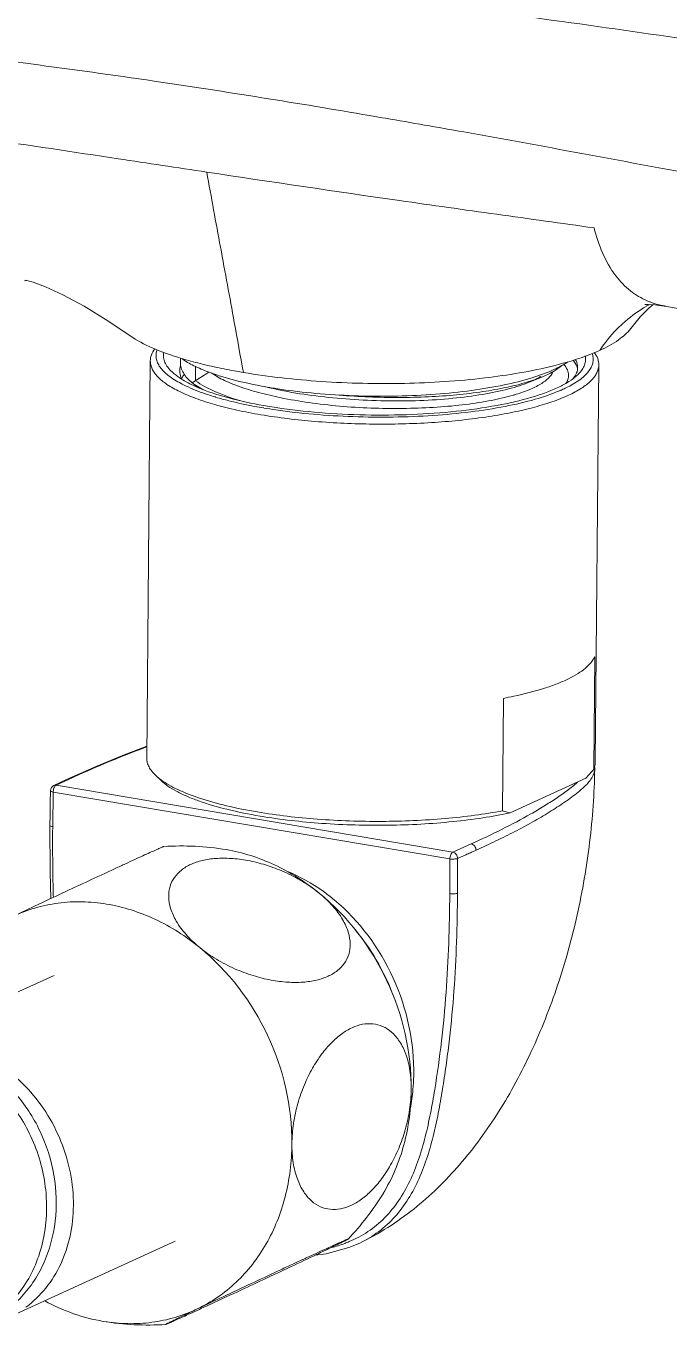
# Model space of a CAD drawing. Header units: millimetres. Extents: x 1334 to 1928, y -1757 to -1337.
# Drawn here: x 1862.23 to 1879.29, y -1455.99 to -1421.54 of the extents above; entities that cross this region are included whole.
import ezdxf

# ---------------------------------------------------------------- set-up
doc = ezdxf.new("R2010")
doc.units = ezdxf.units.MM
doc.header["$LTSCALE"] = 0.1
doc.layers.get('0').update_dxf_attribs({"lineweight": 13})

msp = doc.modelspace()

# ---------------------------------------------------------------- linework, layer by layer
at = {"color": 7, "linetype": 'Continuous'}
for p, q in [((1871.341, -1423.914), (1871.678, -1423.972)), ((1871.678, -1423.972), (1871.764, -1423.987)), ((1862.228, -1428.285), (1862.19, -1428.302)), ((1878.855, -1428.932), (1878.747, -1429.022)), ((1879.222, -1428.975), (1879.222, -1428.975)), ((1865.525, -1430.421), (1865.431, -1440.955)), ((1866.324, -1430.472), (1866.325, -1430.348)), ((1866.727, -1430.565), (1866.723, -1430.947)), ((1877.424, -1430.527), (1877.33, -1441.061)), ((1866.635, -1431.004), (1867.08, -1430.717)), ((1875.912, -1430.85), (1875.575, -1430.988)), ((1866.634, -1431.001), (1866.632, -1430.999)), ((1877.289, -1441.249), (1877.315, -1438.267)), ((1874.896, -1439.37), (1874.869, -1442.352)), ((1877.309, -1441.156), (1877.316, -1441.243)), ((1877.316, -1441.243), (1877.317, -1441.234)), ((1877.317, -1441.234), (1877.316, -1441.243)), ((1877.316, -1441.243), (1877.316, -1441.25)), ((1877.316, -1441.252), (1877.316, -1441.248)), ((1863.027, -1441.675), (1863.449, -1441.478)), ((1863.441, -1441.461), (1863.44, -1441.461)), ((1863.449, -1441.478), (1863.505, -1441.453)), ((1865.814, -1441.552), (1865.671, -1441.418)), ((1875.072, -1442.403), (1877.083, -1441.486)), ((1862.875, -1441.817), (1862.875, -1441.816)), ((1862.935, -1442.772), (1862.949, -1441.854)), ((1873.472, -1443.628), (1862.949, -1441.854)), ((1862.962, -1441.683), (1862.961, -1441.684)), ((1862.992, -1441.705), (1862.982, -1441.723)), ((1863.027, -1441.675), (1873.55, -1443.449)), ((1874.04, -1443.23), (1873.55, -1443.449)), ((1873.472, -1443.628), (1873.47, -1444.548)), ((1862.97, -1446.717), (1858.536, -1448.738)), ((1866.185, -1453.768), (1861.751, -1455.79)), ((1871.081, -1453.814), (1871.083, -1453.813)), ((1870.19, -1454.102), (1869.895, -1454.137)), ((1869.936, -1454.118), (1869.943, -1454.114))]:
    msp.add_line(p, q, dxfattribs=at)
for points in [[(1864.989, -1429.754), (1864.401, -1429.356), (1863.77, -1428.967), (1863.208, -1428.665), (1862.748, -1428.455), (1862.419, -1428.337), (1862.214, -1428.284)], [(1878.747, -1429.022), (1878.522, -1429.252), (1878.271, -1429.563)], [(1879.222, -1428.975), (1878.911, -1428.935), (1878.738, -1428.926), (1878.658, -1428.927), (1878.645, -1428.929)], [(1881.859, -1429.431), (1881.337, -1429.338), (1879.222, -1428.975)], [(1863.441, -1441.461), (1864.11, -1441.164), (1864.785, -1440.886), (1865.434, -1440.641)], [(1862.961, -1441.684), (1863.129, -1441.605), (1863.303, -1441.524), (1863.44, -1441.462)], [(1862.861, -1442.736), (1862.864, -1442.476), (1862.87, -1442.142), (1862.876, -1441.817)], [(1862.886, -1444.678), (1862.864, -1443.992), (1862.861, -1442.735)], [(1871.081, -1453.815), (1870.793, -1453.936), (1870.19, -1454.102)]]:
    msp.add_lwpolyline(points, dxfattribs=at)
for centre, radius, start, end in [((1839.246, -1601.042), 179.984, 81.57218, 83.67335), ((1829.771, -1665.922), 245.552, 80.2533, 81.60393), ((1879.536, -1426.903), 2.094, 246.7091, 249.0686), ((1880.509, -1432.111), 3.631, 120.2463, 130.9318), ((1880.462, -1432.037), 3.544, 118.85, 120.196), ((1880.459, -1432.031), 3.537, 118.6256, 118.8495), ((1880.629, -1432.248), 3.813, 130.9452, 146.4586), ((1870.117, -1417.317), 13.575, 256.7988, 257.965), ((1876.291, -1430.803), 0.331, 350.697, 359.4638), ((1876.448, -1430.586), 0.416, 341.4057, 343.4861), ((1876.101, -1429.993), 1.103, 312.1629, 315.589), ((1867.852, -1429.287), 2.105, 234.6652, 236.8203), ((1867.324, -1430.811), 0.618, 208.2747, 210.5545), ((1870.77, -1422.41), 8.969, 255.7133, 256.5747), ((1870.981, -1421.498), 9.904, 256.6088, 258.8763), ((1870.979, -1417.569), 13.75, 260.429, 261.1283), ((1871.108, -1416.746), 14.583, 261.1257, 261.9631), ((1874.799, -1427.486), 4.05, 293.0473, 293.4708), ((1874.97, -1427.874), 3.627, 293.4307, 295.5302), ((1875.16, -1428.27), 3.187, 295.5249, 296.9984), ((1876.128, -1430.731), 0.51, 325.7071, 328.3042), ((1869.476, -1423.922), 7.782, 253.3499, 253.4927), ((1869.776, -1422.876), 8.871, 253.554, 255.8365), ((1870.984, -1417.708), 14.112, 260.4303, 261.366), ((1873.691, -1426.313), 5.226, 286.3981, 286.5738), ((1871.03, -1416.864), 15.015, 260.4427, 261.6774), ((1872.733, -1427.937), 11.635, 280.7108, 282.0798), ((1872.251, -1437.096), 6.529, 317.738, 320.4947), ((1876.789, -1441.03), 0.545, 336.3422, 338.6081), ((1876.932, -1441.227), 0.385, 350.9462, 356.2866), ((1876.948, -1441.228), 0.369, 356.8804, 357.6479), ((1863.025, -1441.819), 0.15, 115.0503, 178.7709), ((1863.008, -1441.785), 0.111, 111.8578, 114.3168), ((1866.359, -1450.442), 7.158, 80.505, 93.813), ((1867.071, -1449.273), 5.443, 355.0277, 358.8349), ((1867.282, -1449.292), 5.231, 349.5482, 355.0368), ((1865.604, -1448.774), 7.146, 316.3227, 328.5299), ((1865.457, -1448.83), 7.158, 260.505, 273.813)]:
    msp.add_arc(centre, radius, start, end, dxfattribs=at)
for points, knots in [([(1881.36, -1422.145), (1878.873, -1421.747), (1873.921, -1421.067), (1867.712, -1420.311), (1862.73, -1419.638), (1859.558, -1419.156), (1856.974, -1418.719), (1854.342, -1418.242), (1852.362, -1417.873), (1851.036, -1417.652)], [0, 0, 0, 0, 0.246458, 0.488957, 0.612075, 0.73826, 0.802928, 0.868475, 1, 1, 1, 1]), ([(1867.021, -1425.416), (1866.237, -1425.298), (1863.085, -1424.82), (1859.931, -1424.346), (1857.554, -1424.041)], [0, 0, 0, 0, 0.248473, 1, 1, 1, 1]), ([(1871.764, -1423.987), (1872.457, -1424.106), (1875.237, -1424.594), (1878.012, -1425.111), (1880.094, -1425.505)], [0, 0, 0, 0, 0.249019, 1, 1, 1, 1]), ([(1877.298, -1426.893), (1876.867, -1426.834), (1876.006, -1426.712), (1874.286, -1426.474), (1871.289, -1426.053), (1868.726, -1425.673), (1867.021, -1425.416)], [0, 0, 0, 0, 0.125638, 0.251255, 0.501899, 1, 1, 1, 1]), ([(1867.994, -1430.728), (1867.914, -1430.285), (1867.715, -1429.178), (1867.386, -1427.408), (1867.143, -1426.08), (1867.021, -1425.416)], [0, 0, 0, 0, 0.249829, 0.624946, 1, 1, 1, 1]), ([(1878.709, -1428.826), (1878.552, -1428.759), (1878.24, -1428.574), (1877.662, -1427.975), (1877.414, -1427.343), (1877.298, -1426.893)], [0, 0, 0, 0, 0.206711, 0.435169, 1, 1, 1, 1]), ([(1878.271, -1429.563), (1878.184, -1429.68), (1877.923, -1429.904), (1877.624, -1430.062), (1877.451, -1430.141)], [0, 0, 0, 0, 0.434, 1, 1, 1, 1]), ([(1866.355, -1430.357), (1866.088, -1430.277), (1865.617, -1430.112), (1865.169, -1429.881), (1864.989, -1429.754)], [0, 0, 0, 0, 0.557502, 1, 1, 1, 1]), ([(1865.525, -1430.421), (1865.525, -1430.367), (1865.548, -1430.252), (1865.607, -1430.152), (1865.643, -1430.104)], [0, 0, 0, 0, 0.473903, 1, 1, 1, 1]), ([(1866.339, -1431.022), (1866.221, -1430.96), (1866.059, -1430.862), (1865.88, -1430.705), (1865.782, -1430.592), (1865.714, -1430.476), (1865.677, -1430.358), (1865.673, -1430.239), (1865.691, -1430.163), (1865.704, -1430.126)], [0, 0, 0, 0, 0.332492, 0.472037, 0.595446, 0.705303, 0.805612, 0.901781, 1, 1, 1, 1]), ([(1865.884, -1430.204), (1865.875, -1430.246), (1865.872, -1430.335), (1865.91, -1430.468), (1865.988, -1430.598), (1866.061, -1430.677), (1866.102, -1430.715)], [0, 0, 0, 0, 0.222236, 0.452325, 0.707492, 1, 1, 1, 1]), ([(1877.451, -1430.141), (1877.364, -1430.181), (1876.968, -1430.346), (1876.555, -1430.468), (1876.231, -1430.549)], [0, 0, 0, 0, 0.221948, 1, 1, 1, 1]), ([(1877.247, -1430.221), (1877.26, -1430.258), (1877.279, -1430.335), (1877.274, -1430.454), (1877.237, -1430.572), (1877.168, -1430.687), (1877.069, -1430.799), (1876.888, -1430.954), (1876.725, -1431.05), (1876.607, -1431.11)], [0, 0, 0, 0, 0.098929, 0.195407, 0.295699, 0.405352, 0.528474, 0.667764, 1, 1, 1, 1]), ([(1877.303, -1430.197), (1877.341, -1430.247), (1877.402, -1430.351), (1877.425, -1430.471), (1877.424, -1430.527)], [0, 0, 0, 0, 0.527752, 1, 1, 1, 1]), ([(1868.459, -1431.849), (1868.245, -1431.813), (1867.836, -1431.734), (1867.259, -1431.592), (1866.753, -1431.43), (1866.325, -1431.254), (1865.982, -1431.065), (1865.759, -1430.89), (1865.635, -1430.743), (1865.571, -1430.637), (1865.533, -1430.53), (1865.524, -1430.457), (1865.525, -1430.421)], [0, 0, 0, 0, 0.190304, 0.364326, 0.519724, 0.654776, 0.768555, 0.861441, 0.900858, 0.936366, 0.968968, 1, 1, 1, 1]), ([(1866.328, -1430.545), (1866.309, -1430.603), (1866.293, -1430.731), (1866.335, -1430.853), (1866.365, -1430.909)], [0, 0, 0, 0, 0.489702, 1, 1, 1, 1]), ([(1866.632, -1430.999), (1866.584, -1430.96), (1866.499, -1430.88), (1866.399, -1430.748), (1866.337, -1430.611), (1866.324, -1430.517), (1866.324, -1430.472)], [0, 0, 0, 0, 0.295391, 0.554349, 0.785221, 1, 1, 1, 1]), ([(1867.016, -1430.533), (1866.959, -1430.52), (1866.737, -1430.466), (1866.517, -1430.406), (1866.355, -1430.357)], [0, 0, 0, 0, 0.259781, 1, 1, 1, 1]), ([(1866.359, -1430.362), (1866.459, -1430.433), (1866.695, -1430.566), (1866.944, -1430.67), (1867.082, -1430.722)], [0, 0, 0, 0, 0.454967, 1, 1, 1, 1]), ([(1867.994, -1430.728), (1867.933, -1430.718), (1867.697, -1430.677), (1867.461, -1430.631), (1867.286, -1430.594)], [0, 0, 0, 0, 0.256057, 1, 1, 1, 1]), ([(1876.231, -1430.549), (1875.629, -1430.699), (1874.31, -1430.916), (1872.241, -1431.048), (1870.098, -1431), (1868.676, -1430.843), (1867.994, -1430.728)], [0, 0, 0, 0, 0.224673, 0.48275, 0.749632, 1, 1, 1, 1]), ([(1877.424, -1430.527), (1877.424, -1430.563), (1877.414, -1430.636), (1877.373, -1430.744), (1877.306, -1430.849), (1877.177, -1430.995), (1876.948, -1431.167), (1876.597, -1431.351), (1876.16, -1431.521), (1875.643, -1431.673), (1875.056, -1431.806), (1874.164, -1431.958), (1872.95, -1432.078), (1871.436, -1432.115), (1869.925, -1432.047), (1868.934, -1431.929), (1868.459, -1431.849)], [0, 0, 0, 0, 0.011341, 0.023264, 0.036264, 0.05071, 0.084794, 0.126582, 0.176198, 0.233289, 0.297197, 0.367055, 0.520367, 0.683842, 0.847155, 1, 1, 1, 1]), ([(1876.442, -1430.541), (1876.374, -1430.603), (1876.203, -1430.719), (1876.017, -1430.807), (1875.912, -1430.85)], [0, 0, 0, 0, 0.446653, 1, 1, 1, 1]), ([(1876.249, -1430.644), (1876.282, -1430.628), (1876.402, -1430.57), (1876.518, -1430.503), (1876.598, -1430.448)], [0, 0, 0, 0, 0.270191, 1, 1, 1, 1]), ([(1876.622, -1430.806), (1876.622, -1430.756), (1876.596, -1430.647), (1876.532, -1430.557), (1876.493, -1430.514)], [0, 0, 0, 0, 0.462699, 1, 1, 1, 1]), ([(1876.738, -1430.404), (1876.752, -1430.419), (1876.799, -1430.477), (1876.836, -1430.545), (1876.852, -1430.598)], [0, 0, 0, 0, 0.271448, 1, 1, 1, 1]), ([(1876.847, -1430.704), (1876.862, -1430.653), (1876.871, -1430.539), (1876.829, -1430.433), (1876.801, -1430.384)], [0, 0, 0, 0, 0.485717, 1, 1, 1, 1]), ([(1876.889, -1430.765), (1876.925, -1430.729), (1876.987, -1430.655), (1877.052, -1430.533), (1877.08, -1430.408), (1877.074, -1430.325), (1877.066, -1430.285)], [0, 0, 0, 0, 0.28588, 0.538842, 0.771392, 1, 1, 1, 1]), ([(1866.102, -1430.715), (1866.169, -1430.778), (1866.331, -1430.899), (1866.507, -1430.996), (1866.606, -1431.044)], [0, 0, 0, 0, 0.455708, 1, 1, 1, 1]), ([(1866.421, -1430.779), (1866.414, -1430.788), (1866.391, -1430.824), (1866.372, -1430.861), (1866.359, -1430.89)], [0, 0, 0, 0, 0.259624, 1, 1, 1, 1]), ([(1866.723, -1430.947), (1866.8, -1431.003), (1866.974, -1431.11), (1867.391, -1431.311), (1867.741, -1431.429), (1867.989, -1431.5)], [0, 0, 0, 0, 0.205631, 0.44152, 1, 1, 1, 1]), ([(1867.082, -1430.722), (1867.322, -1430.811), (1867.855, -1430.968), (1868.398, -1431.078), (1868.693, -1431.128)], [0, 0, 0, 0, 0.461536, 1, 1, 1, 1]), ([(1869.069, -1431.414), (1868.867, -1431.374), (1868.486, -1431.289), (1867.957, -1431.134), (1867.51, -1430.957), (1867.251, -1430.816), (1867.14, -1430.74)], [0, 0, 0, 0, 0.30057, 0.570077, 0.804126, 1, 1, 1, 1]), ([(1868.866, -1431.66), (1869.246, -1431.718), (1870.034, -1431.807), (1871.236, -1431.867), (1872.449, -1431.855), (1873.615, -1431.773), (1874.679, -1431.624), (1875.474, -1431.444), (1876.017, -1431.267), (1876.348, -1431.129), (1876.622, -1430.982), (1876.777, -1430.869), (1876.842, -1430.811)], [0, 0, 0, 0, 0.141555, 0.29104, 0.441788, 0.58704, 0.720372, 0.836129, 0.886015, 0.93003, 0.967994, 1, 1, 1, 1]), ([(1869.069, -1431.186), (1869.39, -1431.231), (1870.05, -1431.303), (1871.056, -1431.358), (1872.077, -1431.362), (1873.077, -1431.315), (1874.021, -1431.218), (1874.877, -1431.076), (1875.615, -1430.893), (1876.057, -1430.733), (1876.249, -1430.644)], [0, 0, 0, 0, 0.133658, 0.273697, 0.415594, 0.554729, 0.686603, 0.807043, 0.912433, 1, 1, 1, 1]), ([(1875.912, -1430.85), (1875.763, -1430.911), (1875.429, -1431.021), (1874.878, -1431.15), (1874.246, -1431.256), (1873.548, -1431.335), (1872.8, -1431.384), (1872.021, -1431.398), (1871.229, -1431.378), (1870.699, -1431.344), (1870.435, -1431.321)], [0, 0, 0, 0, 0.087336, 0.190137, 0.306624, 0.434405, 0.570689, 0.712474, 0.856646, 1, 1, 1, 1]), ([(1876.204, -1430.707), (1876.181, -1430.77), (1876.113, -1430.861), (1875.994, -1430.962), (1875.825, -1431.074), (1875.553, -1431.201), (1875.315, -1431.282), (1875.182, -1431.322)], [0, 0, 0, 0, 0.165781, 0.267072, 0.38282, 0.660408, 1, 1, 1, 1]), ([(1875.898, -1430.826), (1875.875, -1430.84), (1875.771, -1430.902), (1875.661, -1430.953), (1875.575, -1430.988)], [0, 0, 0, 0, 0.227962, 1, 1, 1, 1]), ([(1876.562, -1430.999), (1876.569, -1430.987), (1876.594, -1430.943), (1876.611, -1430.894), (1876.617, -1430.857)], [0, 0, 0, 0, 0.263796, 1, 1, 1, 1]), ([(1876.812, -1430.785), (1876.807, -1430.795), (1876.783, -1430.835), (1876.755, -1430.873), (1876.732, -1430.9)], [0, 0, 0, 0, 0.238643, 1, 1, 1, 1]), ([(1876.842, -1430.718), (1876.84, -1430.724), (1876.831, -1430.747), (1876.821, -1430.769), (1876.812, -1430.785)], [0, 0, 0, 0, 0.244755, 1, 1, 1, 1]), ([(1866.525, -1431.113), (1866.509, -1431.106), (1866.446, -1431.077), (1866.384, -1431.046), (1866.339, -1431.022)], [0, 0, 0, 0, 0.258063, 1, 1, 1, 1]), ([(1867.246, -1431.378), (1867.18, -1431.358), (1866.935, -1431.281), (1866.695, -1431.191), (1866.525, -1431.113)], [0, 0, 0, 0, 0.270551, 1, 1, 1, 1]), ([(1866.606, -1431.044), (1866.634, -1431.058), (1866.757, -1431.116), (1866.882, -1431.167), (1866.979, -1431.204)], [0, 0, 0, 0, 0.236191, 1, 1, 1, 1]), ([(1866.855, -1431.155), (1866.841, -1431.146), (1866.787, -1431.113), (1866.734, -1431.077), (1866.697, -1431.049)], [0, 0, 0, 0, 0.260136, 1, 1, 1, 1]), ([(1866.942, -1431.189), (1866.92, -1431.178), (1866.838, -1431.134), (1866.758, -1431.087), (1866.7, -1431.049)], [0, 0, 0, 0, 0.26235, 1, 1, 1, 1]), ([(1866.979, -1431.204), (1867.226, -1431.296), (1867.774, -1431.459), (1868.334, -1431.573), (1868.638, -1431.624)], [0, 0, 0, 0, 0.460817, 1, 1, 1, 1]), ([(1876.385, -1431.213), (1876.173, -1431.303), (1875.696, -1431.463), (1874.905, -1431.645), (1873.999, -1431.785), (1873.009, -1431.878), (1871.966, -1431.92), (1870.907, -1431.909), (1869.867, -1431.846), (1869.187, -1431.769), (1868.856, -1431.72)], [0, 0, 0, 0, 0.090494, 0.197891, 0.319356, 0.451317, 0.589721, 0.730231, 0.868427, 1, 1, 1, 1]), ([(1875.575, -1430.988), (1875.491, -1431.023), (1875.31, -1431.087), (1874.902, -1431.204), (1874.311, -1431.323), (1873.525, -1431.424), (1872.66, -1431.482), (1871.75, -1431.489), (1870.829, -1431.448), (1869.933, -1431.362), (1869.351, -1431.272), (1869.071, -1431.217)], [0, 0, 0, 0, 0.041301, 0.087584, 0.193931, 0.315887, 0.449253, 0.58932, 0.731147, 0.86966, 1, 1, 1, 1]), ([(1868.537, -1431.67), (1868.455, -1431.656), (1868.143, -1431.601), (1867.833, -1431.534), (1867.606, -1431.477)], [0, 0, 0, 0, 0.26173, 1, 1, 1, 1]), ([(1875.166, -1431.326), (1874.974, -1431.383), (1874.552, -1431.482), (1873.873, -1431.587), (1873.12, -1431.655), (1872.314, -1431.687), (1871.483, -1431.683), (1870.651, -1431.637), (1869.845, -1431.549), (1869.321, -1431.464), (1869.069, -1431.414)], [0, 0, 0, 0, 0.098184, 0.210922, 0.335217, 0.467613, 0.604256, 0.741145, 0.874329, 1, 1, 1, 1]), ([(1875.168, -1439.315), (1875.441, -1439.256), (1875.831, -1439.158), (1876.312, -1438.99), (1876.611, -1438.861), (1876.864, -1438.724), (1877.114, -1438.548), (1877.263, -1438.385), (1877.315, -1438.267)], [0, 0, 0, 0, 0.342169, 0.491096, 0.62415, 0.74096, 0.841747, 1, 1, 1, 1]), ([(1863.505, -1441.453), (1863.811, -1441.313), (1864.446, -1441.034), (1865.092, -1440.781), (1865.428, -1440.658)], [0, 0, 0, 0, 0.484807, 1, 1, 1, 1]), ([(1865.431, -1440.955), (1865.43, -1440.994), (1865.441, -1441.076), (1865.488, -1441.194), (1865.566, -1441.311), (1865.633, -1441.382), (1865.671, -1441.418)], [0, 0, 0, 0, 0.219611, 0.452608, 0.710122, 1, 1, 1, 1]), ([(1877.316, -1441.25), (1877.305, -1441.897), (1877.212, -1443.194), (1876.882, -1445.113), (1876.367, -1446.974), (1875.676, -1448.728), (1874.815, -1450.333), (1873.779, -1451.755), (1872.551, -1452.956), (1871.591, -1453.569), (1871.083, -1453.813)], [0, 0, 0, 0, 0.132244, 0.265556, 0.397638, 0.526393, 0.650397, 0.769366, 0.884716, 1, 1, 1, 1]), ([(1874.168, -1443.396), (1874.344, -1443.316), (1874.689, -1443.155), (1875.191, -1442.908), (1875.663, -1442.655), (1876.103, -1442.397), (1876.445, -1442.174), (1876.699, -1441.994), (1876.875, -1441.86), (1877.033, -1441.724), (1877.2, -1441.551), (1877.295, -1441.394), (1877.312, -1441.287)], [0, 0, 0, 0, 0.150691, 0.296369, 0.435854, 0.568344, 0.693595, 0.753472, 0.811188, 0.865607, 0.915603, 1, 1, 1, 1]), ([(1877.297, -1441.229), (1877.302, -1441.215), (1877.321, -1441.161), (1877.33, -1441.104), (1877.33, -1441.061)], [0, 0, 0, 0, 0.257392, 1, 1, 1, 1]), ([(1863.505, -1441.453), (1863.499, -1441.452), (1863.478, -1441.45), (1863.456, -1441.454), (1863.441, -1441.461)], [0, 0, 0, 0, 0.243364, 1, 1, 1, 1]), ([(1865.671, -1441.418), (1865.682, -1441.428), (1865.729, -1441.471), (1865.779, -1441.51), (1865.818, -1441.538)], [0, 0, 0, 0, 0.238122, 1, 1, 1, 1]), ([(1865.814, -1441.552), (1865.869, -1441.604), (1865.999, -1441.705), (1866.227, -1441.842), (1866.5, -1441.972), (1866.942, -1442.145), (1867.592, -1442.332), (1868.143, -1442.443), (1868.44, -1442.493)], [0, 0, 0, 0, 0.080936, 0.174827, 0.281985, 0.402233, 0.679544, 1, 1, 1, 1]), ([(1865.818, -1441.538), (1865.881, -1441.584), (1866.023, -1441.675), (1866.357, -1441.846), (1866.867, -1442.04), (1867.575, -1442.235), (1868.09, -1442.337), (1868.365, -1442.383)], [0, 0, 0, 0, 0.08726, 0.185931, 0.417018, 0.690283, 1, 1, 1, 1]), ([(1876.855, -1441.595), (1876.771, -1441.672), (1876.584, -1441.817), (1876.286, -1442.027), (1875.962, -1442.235), (1875.491, -1442.515), (1874.85, -1442.852), (1874.317, -1443.104), (1874.04, -1443.23)], [0, 0, 0, 0, 0.104698, 0.217071, 0.334999, 0.458264, 0.72041, 1, 1, 1, 1]), ([(1862.949, -1441.854), (1862.931, -1441.85), (1862.907, -1441.845), (1862.876, -1441.827), (1862.876, -1441.817)], [0, 0, 0, 0, 0.647445, 1, 1, 1, 1]), ([(1862.982, -1441.723), (1862.977, -1441.732), (1862.958, -1441.773), (1862.95, -1441.819), (1862.949, -1441.854)], [0, 0, 0, 0, 0.235255, 1, 1, 1, 1]), ([(1863.027, -1441.675), (1863.022, -1441.674), (1863.001, -1441.672), (1862.981, -1441.676), (1862.966, -1441.682)], [0, 0, 0, 0, 0.242831, 1, 1, 1, 1]), ([(1863.027, -1441.675), (1863.024, -1441.676), (1863.01, -1441.684), (1863, -1441.696), (1862.992, -1441.705)], [0, 0, 0, 0, 0.218258, 1, 1, 1, 1]), ([(1868.365, -1442.383), (1868.892, -1442.472), (1869.99, -1442.598), (1871.656, -1442.654), (1873.053, -1442.594), (1874.121, -1442.478), (1874.626, -1442.398), (1874.869, -1442.352)], [0, 0, 0, 0, 0.245097, 0.506786, 0.764973, 0.886546, 1, 1, 1, 1]), ([(1868.44, -1442.493), (1868.983, -1442.584), (1870.115, -1442.711), (1871.826, -1442.758), (1873.252, -1442.682), (1874.329, -1442.547), (1874.832, -1442.455), (1875.072, -1442.403)], [0, 0, 0, 0, 0.247648, 0.511776, 0.769817, 0.889659, 1, 1, 1, 1]), ([(1862.861, -1442.736), (1862.861, -1442.746), (1862.892, -1442.764), (1862.917, -1442.769), (1862.935, -1442.772)], [0, 0, 0, 0, 0.355255, 1, 1, 1, 1]), ([(1862.953, -1444.643), (1862.948, -1444.487), (1862.932, -1443.863), (1862.931, -1443.239), (1862.935, -1442.772)], [0, 0, 0, 0, 0.250567, 1, 1, 1, 1]), ([(1865.883, -1443.3), (1865.879, -1443.3), (1865.869, -1443.304), (1865.848, -1443.312), (1865.816, -1443.326), (1865.774, -1443.344), (1865.722, -1443.367), (1865.633, -1443.406), (1865.501, -1443.466), (1865.318, -1443.549), (1865.103, -1443.647), (1864.858, -1443.76), (1864.586, -1443.885), (1864.289, -1444.023), (1863.851, -1444.226), (1863.27, -1444.497), (1862.571, -1444.826), (1862.104, -1445.047), (1861.879, -1445.154)], [0, 0, 0, 0, 0.002372, 0.00755, 0.015422, 0.025872, 0.038796, 0.054098, 0.09147, 0.137335, 0.191116, 0.252281, 0.320318, 0.394687, 0.474772, 0.648673, 0.831026, 1, 1, 1, 1]), ([(1874.168, -1443.396), (1874.168, -1443.358), (1874.143, -1443.282), (1874.075, -1443.236), (1874.04, -1443.23)], [0, 0, 0, 0, 0.515214, 1, 1, 1, 1]), ([(1866.836, -1445.978), (1866.707, -1445.873), (1866.477, -1445.657), (1866.214, -1445.305), (1866.055, -1444.961), (1865.997, -1444.641), (1866.033, -1444.353), (1866.155, -1444.107), (1866.349, -1443.908), (1866.557, -1443.787), (1866.747, -1443.712), (1866.967, -1443.65), (1867.276, -1443.606), (1867.681, -1443.607), (1868.126, -1443.664), (1868.599, -1443.783), (1869.087, -1443.966), (1869.565, -1444.213), (1869.864, -1444.42), (1870.003, -1444.534)], [0, 0, 0, 0, 0.078769, 0.147741, 0.206164, 0.255714, 0.29939, 0.340685, 0.382873, 0.428483, 0.453156, 0.479252, 0.536073, 0.599559, 0.669896, 0.746835, 0.829371, 0.915151, 1, 1, 1, 1]), ([(1870.003, -1444.534), (1869.64, -1444.238), (1868.862, -1443.74), (1867.979, -1443.456), (1867.539, -1443.382)], [0, 0, 0, 0, 0.51189, 1, 1, 1, 1]), ([(1873.472, -1443.628), (1873.473, -1443.59), (1873.484, -1443.535), (1873.516, -1443.475), (1873.538, -1443.455), (1873.55, -1443.449)], [0, 0, 0, 0, 0.567666, 0.811948, 1, 1, 1, 1]), ([(1873.677, -1443.614), (1873.665, -1443.62), (1873.634, -1443.627), (1873.584, -1443.634), (1873.528, -1443.634), (1873.49, -1443.631), (1873.472, -1443.628)], [0, 0, 0, 0, 0.1914, 0.452748, 0.741589, 1, 1, 1, 1]), ([(1873.677, -1443.614), (1873.677, -1443.596), (1873.669, -1443.557), (1873.636, -1443.491), (1873.585, -1443.455), (1873.55, -1443.449)], [0, 0, 0, 0, 0.250306, 0.51918, 1, 1, 1, 1]), ([(1873.676, -1444.535), (1873.676, -1444.459), (1873.678, -1444.305), (1873.678, -1444.113), (1873.678, -1443.96), (1873.678, -1443.844), (1873.678, -1443.729), (1873.679, -1443.653), (1873.677, -1443.614)], [0, 0, 0, 0, 0.249919, 0.499955, 0.62503, 0.750073, 0.875322, 1, 1, 1, 1]), ([(1873.677, -1443.614), (1873.698, -1443.608), (1873.739, -1443.588), (1873.8, -1443.561), (1873.862, -1443.533), (1873.924, -1443.506), (1873.985, -1443.478), (1874.067, -1443.442), (1874.127, -1443.414), (1874.168, -1443.396)], [0, 0, 0, 0, 0.124519, 0.250681, 0.376139, 0.501502, 0.626615, 0.75135, 1, 1, 1, 1]), ([(1870.406, -1444.712), (1870.309, -1444.633), (1869.919, -1444.336), (1869.487, -1444.094), (1869.15, -1443.954)], [0, 0, 0, 0, 0.255149, 1, 1, 1, 1]), ([(1870.003, -1444.534), (1870.133, -1444.639), (1870.362, -1444.855), (1870.626, -1445.207), (1870.785, -1445.551), (1870.843, -1445.871), (1870.806, -1446.159), (1870.685, -1446.405), (1870.491, -1446.604), (1870.283, -1446.725), (1870.092, -1446.8), (1869.872, -1446.862), (1869.564, -1446.906), (1869.158, -1446.905), (1868.714, -1446.847), (1868.24, -1446.729), (1867.752, -1446.546), (1867.274, -1446.299), (1866.976, -1446.092), (1866.836, -1445.978)], [0, 0, 0, 0, 0.078769, 0.147741, 0.206164, 0.255714, 0.29939, 0.340685, 0.382873, 0.428483, 0.453156, 0.479251, 0.536073, 0.599559, 0.669896, 0.746835, 0.829371, 0.915151, 1, 1, 1, 1]), ([(1872.448, -1449.738), (1872.455, -1448.755), (1871.999, -1446.772), (1870.764, -1445.153), (1870.003, -1444.534)], [0, 0, 0, 0, 0.500541, 1, 1, 1, 1]), ([(1870.406, -1444.712), (1871.071, -1445.27), (1872.152, -1446.727), (1872.531, -1448.501), (1872.513, -1449.383)], [0, 0, 0, 0, 0.495946, 1, 1, 1, 1]), ([(1873.47, -1444.548), (1873.467, -1444.987), (1873.45, -1445.862), (1873.382, -1447.169), (1873.26, -1448.463), (1873.11, -1449.531), (1872.962, -1450.374), (1872.827, -1450.995), (1872.652, -1451.598), (1872.424, -1452.172), (1872.129, -1452.698), (1871.757, -1453.155), (1871.311, -1453.524), (1870.973, -1453.704), (1870.799, -1453.777)], [0, 0, 0, 0, 0.130786, 0.26077, 0.389945, 0.518278, 0.58197, 0.645133, 0.707565, 0.768955, 0.828769, 0.886605, 0.94366, 1, 1, 1, 1]), ([(1871.083, -1453.813), (1871.257, -1453.729), (1871.592, -1453.527), (1872.028, -1453.128), (1872.387, -1452.645), (1872.67, -1452.101), (1872.888, -1451.518), (1873.054, -1450.911), (1873.183, -1450.291), (1873.29, -1449.666), (1873.384, -1449.036), (1873.491, -1448.189), (1873.59, -1447.121), (1873.655, -1445.831), (1873.672, -1444.968), (1873.676, -1444.535)], [0, 0, 0, 0, 0.057688, 0.116037, 0.175383, 0.236391, 0.298476, 0.361142, 0.424125, 0.487326, 0.550728, 0.614371, 0.742264, 0.870818, 1, 1, 1, 1]), ([(1873.47, -1444.548), (1873.508, -1444.555), (1873.565, -1444.557), (1873.634, -1444.549), (1873.664, -1444.541), (1873.676, -1444.535)], [0, 0, 0, 0, 0.548415, 0.813416, 1, 1, 1, 1]), ([(1866.836, -1445.978), (1866.472, -1445.681), (1865.69, -1445.182), (1864.596, -1444.831), (1863.72, -1444.748), (1863.079, -1444.783), (1862.46, -1444.914), (1862.067, -1445.064), (1861.879, -1445.154)], [0, 0, 0, 0, 0.2661, 0.519793, 0.642589, 0.763077, 0.881937, 1, 1, 1, 1]), ([(1871.985, -1447.286), (1871.86, -1446.946), (1871.554, -1446.297), (1871.139, -1445.712), (1870.912, -1445.445)], [0, 0, 0, 0, 0.508262, 1, 1, 1, 1]), ([(1869.281, -1451.182), (1869.288, -1450.199), (1868.832, -1448.216), (1867.597, -1446.597), (1866.836, -1445.978)], [0, 0, 0, 0, 0.500541, 1, 1, 1, 1]), ([(1872.448, -1449.738), (1872.449, -1449.57), (1872.429, -1449.253), (1872.324, -1448.821), (1872.158, -1448.475), (1871.946, -1448.22), (1871.699, -1448.057), (1871.429, -1447.987), (1871.149, -1448.002), (1870.919, -1448.079), (1870.738, -1448.175), (1870.548, -1448.3), (1870.315, -1448.505), (1870.054, -1448.812), (1869.813, -1449.187), (1869.6, -1449.624), (1869.428, -1450.114), (1869.313, -1450.64), (1869.282, -1451.002), (1869.281, -1451.182)], [0, 0, 0, 0, 0.078957, 0.148432, 0.207589, 0.257976, 0.302434, 0.344297, 0.38675, 0.432316, 0.456868, 0.482787, 0.539122, 0.602, 0.67167, 0.74795, 0.82991, 0.915285, 1, 1, 1, 1]), ([(1863.484, -1452.82), (1863.486, -1452.532), (1863.43, -1451.951), (1863.179, -1451.108), (1862.774, -1450.325), (1862.233, -1449.64), (1861.585, -1449.088), (1860.861, -1448.698), (1860.097, -1448.491), (1859.577, -1448.484), (1859.328, -1448.515)], [0, 0, 0, 0, 0.128701, 0.259902, 0.3916, 0.521707, 0.648393, 0.770412, 0.88739, 1, 1, 1, 1]), ([(1858.572, -1448.877), (1858.746, -1448.822), (1859.114, -1448.751), (1859.683, -1448.774), (1860.255, -1448.921), (1861.006, -1449.284), (1861.838, -1450.024), (1862.525, -1451.208), (1862.836, -1452.561), (1862.734, -1453.71), (1862.429, -1454.541), (1862.1, -1455.092), (1861.679, -1455.558), (1861.344, -1455.802), (1861.167, -1455.904)], [0, 0, 0, 0, 0.053627, 0.108702, 0.165916, 0.225639, 0.35202, 0.485571, 0.621024, 0.753104, 0.817052, 0.879321, 0.940146, 1, 1, 1, 1]), ([(1860.068, -1448.702), (1860.416, -1448.771), (1861.114, -1449.057), (1861.989, -1449.811), (1862.648, -1450.826), (1863.019, -1452.003), (1863.06, -1453.225), (1862.801, -1454.195), (1862.426, -1454.866), (1862.073, -1455.301), (1861.654, -1455.659), (1861.338, -1455.841), (1861.174, -1455.916)], [0, 0, 0, 0, 0.115063, 0.238888, 0.369368, 0.502557, 0.634155, 0.760937, 0.822331, 0.8824, 0.94147, 1, 1, 1, 1]), ([(1869.281, -1451.182), (1869.28, -1451.35), (1869.3, -1451.667), (1869.406, -1452.099), (1869.571, -1452.446), (1869.783, -1452.701), (1870.031, -1452.863), (1870.3, -1452.934), (1870.58, -1452.918), (1870.81, -1452.841), (1870.991, -1452.746), (1871.181, -1452.62), (1871.414, -1452.416), (1871.675, -1452.108), (1871.916, -1451.733), (1872.129, -1451.296), (1872.301, -1450.806), (1872.416, -1450.28), (1872.447, -1449.918), (1872.448, -1449.738)], [0, 0, 0, 0, 0.078957, 0.148432, 0.207589, 0.257976, 0.302434, 0.344297, 0.38675, 0.432316, 0.456868, 0.482788, 0.539122, 0.602, 0.67167, 0.74795, 0.82991, 0.915285, 1, 1, 1, 1]), ([(1872.448, -1449.738), (1872.445, -1450.232), (1872.322, -1451.2), (1871.944, -1452.103), (1871.699, -1452.504)], [0, 0, 0, 0, 0.512441, 1, 1, 1, 1]), ([(1869.281, -1451.182), (1869.278, -1451.654), (1869.165, -1452.579), (1868.74, -1453.653), (1868.248, -1454.387), (1867.815, -1454.863), (1867.322, -1455.262), (1866.957, -1455.472), (1866.769, -1455.562)], [0, 0, 0, 0, 0.266301, 0.520301, 0.643172, 0.763624, 0.882299, 1, 1, 1, 1]), ([(1863.484, -1452.82), (1863.482, -1453.091), (1863.426, -1453.625), (1863.179, -1454.374), (1862.781, -1455.022), (1862.421, -1455.368), (1862.226, -1455.512)], [0, 0, 0, 0, 0.264747, 0.519216, 0.763554, 1, 1, 1, 1]), ([(1870.773, -1453.709), (1870.773, -1453.709), (1870.773, -1453.708), (1870.772, -1453.708), (1870.771, -1453.708), (1870.769, -1453.709), (1870.766, -1453.71), (1870.761, -1453.711), (1870.753, -1453.714), (1870.741, -1453.719), (1870.727, -1453.725), (1870.709, -1453.733), (1870.681, -1453.745), (1870.639, -1453.763), (1870.555, -1453.8), (1870.427, -1453.858), (1870.247, -1453.939), (1870.034, -1454.036), (1869.79, -1454.148), (1869.518, -1454.274), (1869.219, -1454.412), (1868.776, -1454.618), (1868.185, -1454.894), (1867.474, -1455.228), (1866.998, -1455.453), (1866.769, -1455.562)], [0, 0, 0, 0, 0.000158, 0.000267, 0.000538, 0.000992, 0.001632, 0.002455, 0.004648, 0.007556, 0.011164, 0.015457, 0.020419, 0.032296, 0.04669, 0.082631, 0.127528, 0.180754, 0.241742, 0.309948, 0.38481, 0.465694, 0.642039, 0.827707, 1, 1, 1, 1]), ([(1869.943, -1454.114), (1870.008, -1454.084), (1870.129, -1454.026), (1870.297, -1453.945), (1870.44, -1453.876), (1870.557, -1453.819), (1870.637, -1453.78), (1870.688, -1453.754), (1870.717, -1453.74), (1870.739, -1453.728), (1870.756, -1453.719), (1870.766, -1453.713), (1870.771, -1453.71), (1870.773, -1453.709)], [0, 0, 0, 0, 0.231653, 0.435198, 0.607687, 0.747995, 0.856174, 0.89851, 0.933221, 0.96051, 0.980587, 0.99367, 1, 1, 1, 1]), ([(1870.799, -1453.777), (1870.761, -1453.793), (1870.607, -1453.855), (1870.448, -1453.904), (1870.328, -1453.935)], [0, 0, 0, 0, 0.248856, 1, 1, 1, 1]), ([(1869.936, -1454.118), (1869.712, -1454.225), (1869.244, -1454.446), (1868.545, -1454.774), (1867.964, -1455.045), (1867.526, -1455.249), (1867.229, -1455.386), (1866.957, -1455.512), (1866.713, -1455.624), (1866.498, -1455.723), (1866.314, -1455.806), (1866.182, -1455.865), (1866.094, -1455.905), (1866.042, -1455.927), (1865.999, -1455.946), (1865.968, -1455.959), (1865.946, -1455.967), (1865.936, -1455.972), (1865.933, -1455.972)], [0, 0, 0, 0, 0.168974, 0.351326, 0.525228, 0.605313, 0.679682, 0.747719, 0.808884, 0.862665, 0.90853, 0.945902, 0.961204, 0.974128, 0.984578, 0.99245, 0.997628, 1, 1, 1, 1]), ([(1864.276, -1455.89), (1864.009, -1455.845), (1863.473, -1455.705), (1862.969, -1455.481), (1862.723, -1455.348)], [0, 0, 0, 0, 0.492592, 1, 1, 1, 1]), ([(1866.769, -1455.562), (1866.58, -1455.652), (1866.186, -1455.802), (1865.564, -1455.933), (1864.921, -1455.967), (1864.49, -1455.926), (1864.276, -1455.89)], [0, 0, 0, 0, 0.24583, 0.493332, 0.744247, 1, 1, 1, 1]), ([(1865.933, -1455.972), (1865.93, -1455.972), (1865.944, -1455.963), (1865.952, -1455.959), (1865.974, -1455.947), (1865.999, -1455.934), (1866.049, -1455.909), (1866.128, -1455.87), (1866.247, -1455.812), (1866.396, -1455.74), (1866.573, -1455.655), (1866.701, -1455.594), (1866.769, -1455.562)], [0, 0, 0, 0, 0.008876, 0.024523, 0.04803, 0.07965, 0.11963, 0.225509, 0.367, 0.54437, 0.756474, 1, 1, 1, 1])]:
    msp.add_open_spline(points, degree=3, knots=knots, dxfattribs=at)
for points in [[(1879.222, -1428.975), (1879.075, -1428.951), (1878.928, -1428.912), (1878.788, -1428.858)], [(1874.869, -1442.352), (1874.936, -1442.373), (1875.003, -1442.39), (1875.072, -1442.403)]]:
    msp.add_open_spline(points, degree=3, dxfattribs=at)

doc.saveas('drawing.dxf')
